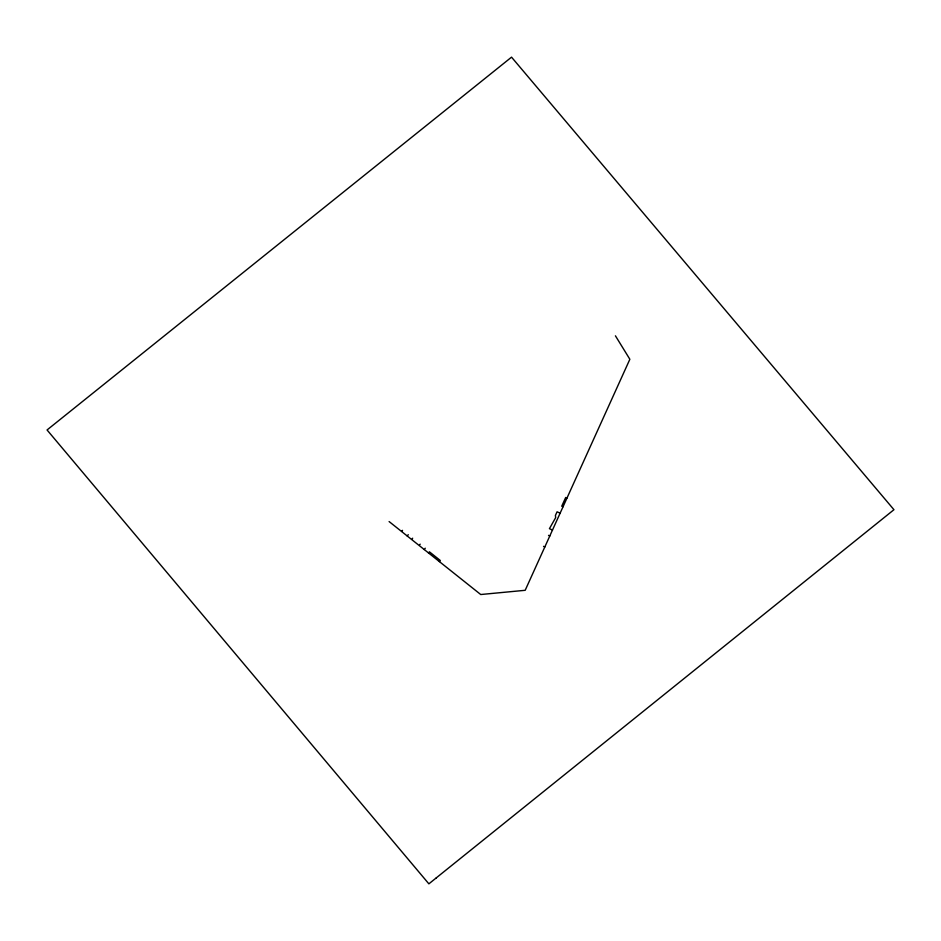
<?xml version="1.0" encoding="UTF-8"?>
<svg xmlns="http://www.w3.org/2000/svg" width="941" height="941" viewBox="0 0 941 941"><rect width="100%" height="100%" fill="white"/><g stroke="black" fill="none" stroke-linecap="round" stroke-linejoin="round"><path stroke-width="1.41" d="M544.792 547.015L543.545 546.356M549.779 536.017L548.521 535.37M401.619 531.442L402.525 530.336M389.103 521.561L407.206 535.97L408.265 534.676M412.193 538.781L412.676 538.193M419.698 544.757L420.18 544.169M407.206 535.982L424.203 549.509L425.261 548.215M428.543 552.943L429.437 551.838L440.306 560.495L439.4 561.601M566.964 498.083L565.682 497.507L561.742 506.176L563.036 506.764M560.118 513.186L557.072 511.81L555.425 515.433L555.66 517.632L549.426 528.677L552.473 530.054M424.203 549.509L480.733 594.524L525.184 590.301L629.858 359.274L615.426 335.819M436.259 877.894L428.873 883.846L47.05 429.966L511.539 57.154L893.95 509.704L436.259 877.894"/></g></svg>
